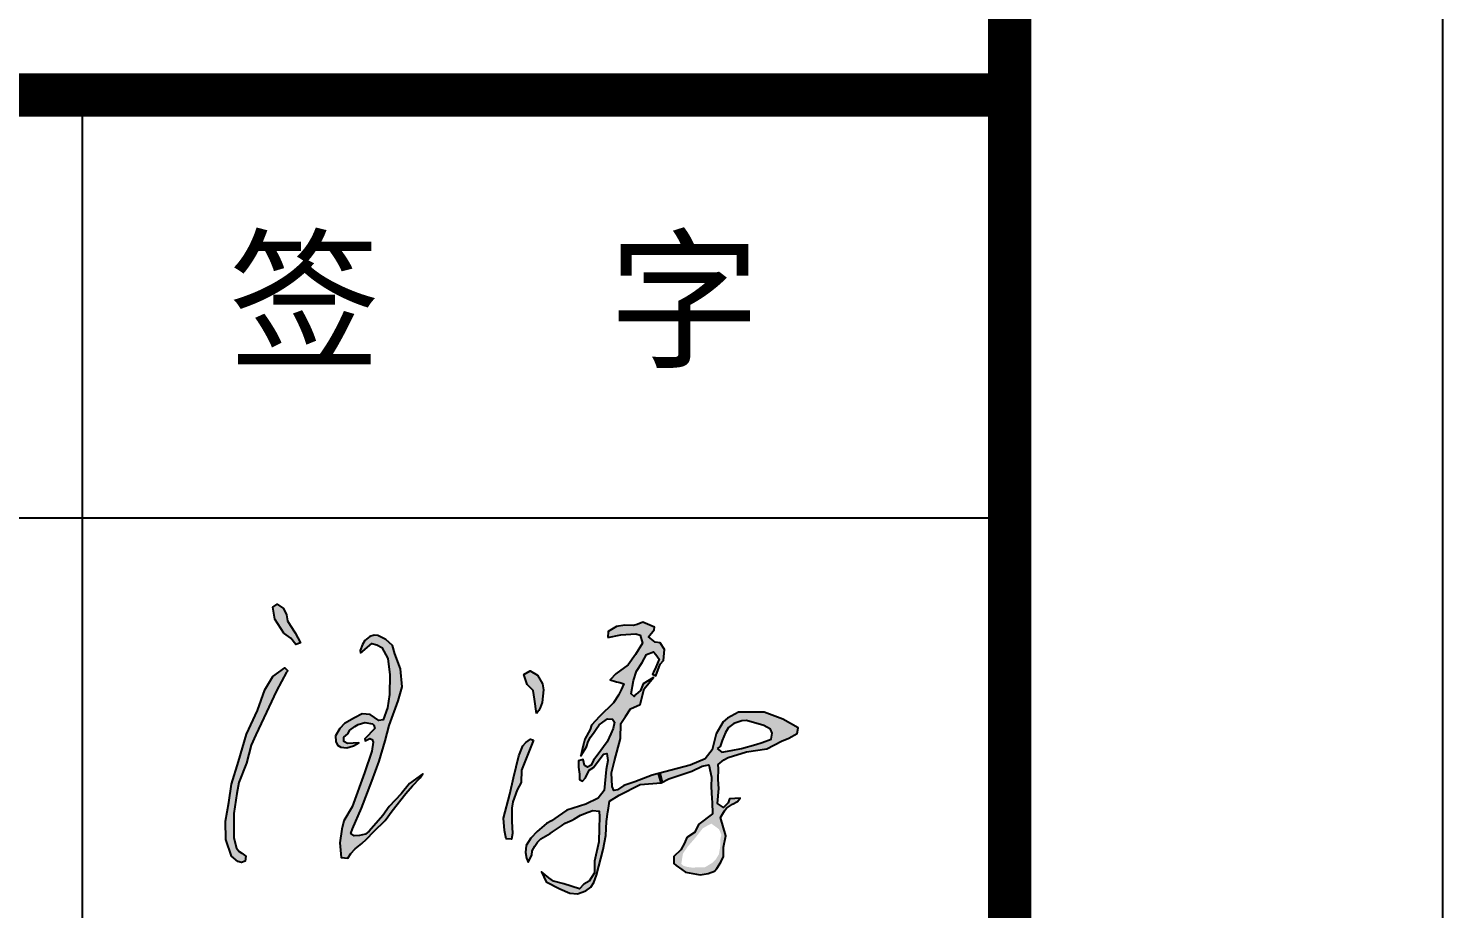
# Model space of a CAD drawing. Extents: x 1036631 to 1215829, y 649019 to 896649.
# Drawn here: x 1210603 to 1215829, y 697610 to 700863 of the extents above; entities that cross this region are included whole.
import ezdxf

# ---------------------------------------------------------------- set-up
doc = ezdxf.new("R2010")
doc.units = 0
doc.header["$LTSCALE"] = 1000
doc.header["$MEASUREMENT"] = 0
for name, color, linetype in [('PUB_TEXT', 7, 'Continuous'), ('PUB_TITLE', 4, 'Continuous'), ('图框', 7, 'Continuous')]:
    doc.layers.add(name, color=color, linetype=linetype)
doc.styles.add('STYLE-黑体', font='simhei.ttf')

msp = doc.modelspace()

# ---------------------------------------------------------------- hatches: boundary and pattern name
at = {"layer": 'PUB_TEXT'}
h = msp.add_hatch(color=4, dxfattribs=at)
h.paths.add_polyline_path([(1211520.3, 698414.8), (1211560.8, 698490.6), (1211550.9, 698500.6), (1211506.6, 698468.7), (1211476.1, 698419.1), (1211449.9, 698342.4), (1211408.3, 698255.5), (1211379.9, 698154.7), (1211353.8, 698070.8), (1211343.4, 698002.5), (1211331.8, 697933.3), (1211332.3, 697866.1), (1211353.6, 697804.4), (1211376.4, 697784.7), (1211390.5, 697780.6), (1211404.2, 697786.2), (1211406.2, 697804.9), (1211391.6, 697815.5), (1211374.6, 697825.7), (1211361.6, 697871.8), (1211362.3, 697962.1), (1211373, 698036.2), (1211380.7, 698076.5), (1211408.7, 698147.8), (1211426.7, 698215), (1211443, 698253), (1211472.7, 698315)])
h.paths.add_polyline_path([(1211570.7, 698658.1), (1211560.1, 698673.5), (1211556.1, 698696.2), (1211545.5, 698719.8), (1211522.8, 698735.2), (1211505.8, 698724.6), (1211513.1, 698680), (1211546.3, 698628.9), (1211573.1, 698609.5), (1211591, 698586.8), (1211608, 698592.5), (1211588.5, 698629.8)])
h = msp.add_hatch(color=4, dxfattribs=at)
h.paths.add_polyline_path([(1212786.4, 698030.1), (1212863.4, 698069.6), (1212940.8, 698075.6), (1212931.7, 698109.7), (1212908, 698103.4), (1212843.8, 698079.3), (1212802.7, 698066), (1212780.4, 698049), (1212766.2, 698047.2), (1212759.9, 698061.5), (1212757.2, 698112.3), (1212768.8, 698156.9), (1212790.3, 698238.9), (1212792.7, 698294.1), (1212809.6, 698320.2), (1212828.4, 698349.1), (1212863.8, 698365.2), (1212878.6, 698422.3), (1212913.2, 698464.5), (1212874.7, 698441.2), (1212865, 698416.5), (1212848.1, 698402), (1212841.9, 698394.1), (1212830.9, 698404.6), (1212839.3, 698453.9), (1212849.9, 698488.2), (1212871, 698519.4), (1212886.9, 698549.4), (1212912.4, 698559), (1212921.6, 698549.8), (1212933.5, 698532.6), (1212921.2, 698502.7), (1212912.4, 698484.2), (1212909.3, 698476.3), (1212921.2, 698470.6), (1212937.9, 698514.2), (1212950.3, 698526.9), (1212953.4, 698567.4), (1212937.7, 698592.8), (1212919.3, 698595.1), (1212894.8, 698615.1), (1212914.9, 698641.2), (1212916.5, 698650.1), (1212873.7, 698669.6), (1212852.5, 698660.2), (1212837.5, 698656.8), (1212806.8, 698657.9), (1212776.2, 698652.4), (1212745.6, 698634), (1212744.4, 698611.9), (1212791.7, 698622.1), (1212848, 698626), (1212863.4, 698620.9), (1212872.3, 698591.5), (1212846.7, 698549.3), (1212818.6, 698510.9), (1212773.8, 698477.7), (1212753.3, 698455.9), (1212775.6, 698448.1), (1212788.5, 698446.3), (1212802.7, 698441.4), (1212793.4, 698418.8), (1212783.6, 698398.8), (1212764.5, 698370.4), (1212713.6, 698320.1), (1212684.2, 698288.4), (1212678.9, 698272.2), (1212659.7, 698236.7), (1212655.3, 698222.2), (1212651.1, 698208.1), (1212644.9, 698175.3), (1212665, 698208.8), (1212671.7, 698227.7), (1212680, 698244.2), (1212693.4, 698262), (1212701.3, 698274.2), (1212712.4, 698289.2), (1212726.2, 698299.4), (1212742.3, 698311.6), (1212761.3, 698310.9), (1212768.8, 698299.8), (1212764.4, 698276.6), (1212755, 698256.1), (1212741.1, 698226.5), (1212704.1, 698176.5), (1212691.4, 698158.7), (1212682, 698141), (1212669.4, 698132.7), (1212657.9, 698139.4), (1212652.8, 698161.9), (1212636.2, 698156.5), (1212636.2, 698133.1), (1212639.7, 698107.7), (1212639.7, 698087.3), (1212650.7, 698081.8), (1212661.7, 698093.7), (1212675.7, 698121.7), (1212691.1, 698132.1), (1212716.1, 698165), (1212728, 698181), (1212740, 698183.5), (1212744, 698158), (1212738.5, 698124.1), (1212730.5, 698047.5), (1212708, 698018.6), (1212663.1, 697997.2), (1212592.4, 697974.3), (1212560.2, 697952.3), (1212536.3, 697935.3), (1212517.4, 697925.8), (1212482.6, 697895.1), (1212459.3, 697871.3), (1212442.9, 697843.6), (1212439.8, 697818.4), (1212443.6, 697797.7), (1212449.2, 697782.6), (1212463.7, 697807.8), (1212464.3, 697824.1), (1212474.4, 697841.1), (1212484.5, 697856.8), (1212497.1, 697868.8), (1212531.1, 697888.3), (1212539.3, 697893.9), (1212572.6, 697916.6), (1212586.5, 697926.6), (1212612.3, 697937.3), (1212620.5, 697942.4), (1212643.1, 697955.6), (1212671.5, 697966.9), (1212689.1, 697973.8), (1212711.8, 697970.7), (1212713, 697949.3), (1212711.8, 697907.8), (1212710.5, 697857.4), (1212695.4, 697786), (1212695.4, 697743), (1212675.7, 697712.6), (1212655.1, 697701), (1212639, 697684), (1212581.7, 697702.8), (1212543.2, 697712.6), (1212526.2, 697724.3), (1212498.5, 697746.6), (1212516.4, 697709.9), (1212566.2, 697683.4), (1212603.3, 697668.4), (1212631.6, 697664.9), (1212662.2, 697676.4), (1212681.6, 697690.5), (1212691.8, 697707.7), (1212702, 697734.7), (1212727.2, 697829.3), (1212736.6, 697880.8), (1212739.1, 697933), (1212744.1, 697968.8), (1212746, 697981.4), (1212749.8, 698007.7)])
h.paths.add_polyline_path([(1213054.4, 698118.8), (1213092.6, 698136.9), (1213116.7, 698141.9), (1213127.5, 698096.3), (1213126.1, 698061.7), (1213128.2, 698015.8), (1213129.7, 698003.8), (1213131.1, 697960.7), (1213080.8, 697922.9), (1213064.5, 697891.9), (1213036.3, 697872.9), (1213027.8, 697853.1), (1213013.7, 697828.4), (1212988.2, 697803), (1212988.2, 697777.6), (1212996.7, 697769.8), (1213017.9, 697755), (1213031.3, 697745.1), (1213085, 697736), (1213115.4, 697740.2), (1213138.7, 697748.7), (1213147.1, 697759.3), (1213162, 697782.5), (1213171.1, 697803.7), (1213171.1, 697837.6), (1213180.3, 697879.9), (1213159.8, 697947.6), (1213175.4, 697971.6), (1213183.1, 697981.5), (1213205, 697996.3), (1213223.4, 698006.9), (1213233.3, 698018.9), (1213194.2, 698016.3), (1213189, 698002), (1213171.2, 697983.8), (1213149.9, 697998.8), (1213154.8, 698054.9), (1213151.8, 698087.6), (1213153.3, 698126.8), (1213151.3, 698142.6), (1213172.6, 698161), (1213189, 698169.4), (1213256.9, 698189.9), (1213331, 698201.5), (1213386.3, 698229.1), (1213413.1, 698240.7), (1213444.3, 698257.6), (1213447, 698279), (1213390.8, 698311.1), (1213321.2, 698337), (1213255.2, 698336.1), (1213226.6, 698336.1), (1213186.5, 698314.7), (1213170.4, 698301.3), (1213144.5, 698256.8), (1213129.3, 698197.9), (1213103.5, 698164), (1213048.1, 698140.9), (1212937.2, 698111.2), (1212945.9, 698078.4), (1212968.9, 698090.7)])
h.paths.add_polyline_path([(1213148.1, 698202.2), (1213159.1, 698209.9), (1213166, 698231.7), (1213179.1, 698261.1), (1213190.4, 698280.4), (1213209.1, 698294.2), (1213239.1, 698304.8), (1213256, 698306), (1213320.1, 698287.1), (1213344.8, 698274.3), (1213351.7, 698259), (1213347.3, 698237.3), (1213314.6, 698224.4), (1213290.9, 698216.5), (1213238.5, 698201.7), (1213199.5, 698194.8), (1213164.9, 698188.4)], flags=16)
h.paths.add_polyline_path([(1213111.8, 697917), (1213126.8, 697924.8), (1213155.2, 697903.6), (1213163.5, 697883.6), (1213160.2, 697868.1), (1213160.2, 697844.7), (1213154.6, 697812), (1213144, 697794.2), (1213130.7, 697780.3), (1213102.3, 697763.1), (1213054, 697762.5), (1213037.8, 697764.7), (1213023.9, 697768.6), (1213015.6, 697776.4), (1213021.7, 697814.2), (1213040, 697840.9), (1213063.4, 697867.5), (1213095.1, 697907.5)], flags=16)
h.paths.add_polyline_path([(1212937.2, 698111.2), (1212931.7, 698109.7), (1212940.8, 698075.6), (1212945.9, 698078.4)], flags=17)
msp.add_hatch(color=4, dxfattribs=at).paths.add_polyline_path([(1211876.7, 698225.1), (1211872.2, 698192.5), (1211844.6, 698112.6), (1211799.3, 697986.8), (1211768.5, 697934.5), (1211760.6, 697903.7), (1211753.4, 697853.6), (1211759.2, 697799.2), (1211783.5, 697797), (1211795, 697814.9), (1211810.1, 697832.1), (1211835.2, 697851.5), (1211852.4, 697867.2), (1211878.9, 697895.9), (1211921.2, 697936.7), (1211947.7, 697971.8), (1211997.2, 698036.3), (1212022.3, 698064.2), (1212050.3, 698093.6), (1212061, 698108.6), (1212010.9, 698072.9), (1211980.3, 698034.2), (1211936, 697987.6), (1211912.7, 697954.3), (1211862.2, 697897.4), (1211848.8, 697885.8), (1211826, 697880.4), (1211806.3, 697879.6), (1211794.2, 697888.1), (1211800.5, 697905.5), (1211833.7, 697981.8), (1211872.6, 698081), (1211899.2, 698155.6), (1211920.7, 698230.2), (1211936.5, 698287.8), (1211969.5, 698377.9), (1211984.6, 698429.7), (1211977.7, 698496.1), (1211957.1, 698552.3), (1211948.1, 698582.4), (1211923.5, 698604.5), (1211893.8, 698620.1), (1211880.2, 698621.1), (1211864.7, 698615.6), (1211845.6, 698601), (1211837.5, 698587), (1211828.5, 698564.4), (1211829.8, 698555), (1211872.2, 698590.4), (1211890.4, 698585), (1211909.5, 698575.9), (1211931.2, 698534.9), (1211938.4, 698473.9), (1211937.8, 698401.9), (1211929.8, 698352.6), (1211913.6, 698308.3), (1211898, 698305.4), (1211865.5, 698328.4), (1211836, 698330.4), (1211807.4, 698315.5), (1211770.7, 698294.2), (1211754, 698276.1), (1211738, 698248.8), (1211738.7, 698228.2), (1211745.5, 698214.4), (1211757.9, 698207), (1211779.5, 698204.2), (1211804.4, 698211.9), (1211824.2, 698223.3), (1211782.7, 698220.5), (1211768.2, 698228.2), (1211768.5, 698244.2), (1211783.1, 698256.6), (1211790.9, 698270.1), (1211816.2, 698289.8), (1211846.2, 698298.1), (1211878.2, 698293.3), (1211882.7, 698276.1), (1211871.7, 698265.1), (1211856.8, 698248.8), (1211846.6, 698237.5), (1211848, 698230.7), (1211870.5, 698242)])
h = msp.add_hatch(color=4, dxfattribs=at)
h.paths.add_polyline_path([(1212458.9, 698237.1), (1212441.4, 698224.1), (1212429.4, 698211.6), (1212415.3, 698175.6), (1212395.8, 698094.2), (1212381.7, 698033.4), (1212359.1, 697944.4), (1212362.5, 697898.8), (1212368.7, 697868.9), (1212387.9, 697867.8), (1212391.8, 697888.6), (1212389, 697934.2), (1212389.4, 697981.9), (1212392.6, 698004.9), (1212408.5, 698050.1), (1212423.3, 698076.4), (1212424.5, 698122), (1212468.8, 698233.2)])
h.paths.add_polyline_path([(1212468, 698416.2), (1212472.7, 698384.9), (1212480.8, 698331.1), (1212489.6, 698343.2), (1212493.6, 698352), (1212501.6, 698372), (1212506.4, 698419.4), (1212503.2, 698441), (1212484, 698473.1), (1212457.5, 698489.1), (1212433.4, 698475.5), (1212446.2, 698438.6)])

# ---------------------------------------------------------------- linework, layer by layer
at = {"layer": 'PUB_TEXT', "color": 4}
for p, q in [((1212940.8, 698075.6), (1212931.7, 698109.7)), ((1212945.9, 698078.4), (1212937.2, 698111.2))]:
    msp.add_line(p, q, dxfattribs=at)
for points in [[(1211546.3, 698628.9), (1211513.1, 698680), (1211505.8, 698724.6), (1211522.8, 698735.2), (1211545.5, 698719.8), (1211556.1, 698696.2), (1211560.1, 698673.5), (1211570.7, 698658.1), (1211588.5, 698629.8), (1211608, 698592.5), (1211591, 698586.8), (1211573.1, 698609.5), (1211546.3, 698628.9)], [(1211829.8, 698555), (1211872.2, 698590.4), (1211890.4, 698585), (1211909.5, 698575.9), (1211931.2, 698534.9), (1211938.4, 698473.9), (1211937.8, 698401.9), (1211929.8, 698352.6), (1211913.6, 698308.3), (1211898, 698305.4), (1211865.5, 698328.4), (1211836, 698330.4), (1211807.4, 698315.5), (1211770.7, 698294.2), (1211754, 698276.1), (1211738, 698248.8), (1211738.7, 698228.2), (1211745.5, 698214.4), (1211757.9, 698207), (1211779.5, 698204.2), (1211804.4, 698211.9), (1211824.2, 698223.3), (1211782.7, 698220.5), (1211768.2, 698228.2), (1211768.5, 698244.2), (1211783.1, 698256.6), (1211790.9, 698270.1), (1211808.6, 698283.9), (1211821.7, 698291.3), (1211846.2, 698298.1), (1211874.6, 698293.8), (1211879.5, 698288.1), (1211882.7, 698276.1), (1211871.7, 698265.1), (1211856.8, 698248.8), (1211846.6, 698237.5), (1211848, 698230.7), (1211865, 698239.2), (1211872.8, 698235.7), (1211876.7, 698225.1), (1211872.2, 698192.5), (1211844.6, 698112.6), (1211799.3, 697986.8), (1211768.5, 697934.5), (1211760.6, 697903.7), (1211753.4, 697853.6), (1211759.2, 697799.2), (1211783.5, 697797), (1211795, 697814.9), (1211810.1, 697832.1), (1211835.2, 697851.5), (1211852.4, 697867.2), (1211878.9, 697895.9), (1211921.2, 697936.7), (1211947.7, 697971.8), (1211997.2, 698036.3), (1212022.3, 698064.2), (1212050.3, 698093.6), (1212061, 698108.6), (1212010.9, 698072.9), (1211980.3, 698034.2), (1211936, 697987.6), (1211912.7, 697954.3), (1211862.2, 697897.4), (1211848.8, 697885.8), (1211826, 697880.4), (1211806.3, 697879.6), (1211794.2, 697888.1), (1211800.5, 697905.5), (1211833.7, 697981.8), (1211872.6, 698081), (1211899.2, 698155.6), (1211920.7, 698230.2), (1211936.5, 698287.8), (1211969.5, 698377.9), (1211984.6, 698429.7), (1211977.7, 698496.1), (1211957.1, 698552.3), (1211948.1, 698582.4), (1211923.5, 698604.5), (1211893.8, 698620.1), (1211880.2, 698621.1), (1211864.7, 698615.6), (1211845.6, 698601), (1211837.5, 698587), (1211828.5, 698564.4), (1211828.5, 698564.4), (1211829.8, 698555)], [(1211557.3, 698483.9), (1211520.3, 698414.8), (1211472.7, 698315), (1211443, 698253), (1211426.7, 698215), (1211408.7, 698147.8), (1211380.7, 698076.5), (1211373, 698036.2), (1211362.3, 697962.1), (1211361.6, 697871.8), (1211372.3, 697833.7), (1211381.4, 697821.6), (1211391.6, 697815.5), (1211406.2, 697804.9), (1211406.2, 697804.9), (1211404.2, 697786.2), (1211390.5, 697780.6), (1211376.4, 697784.7), (1211353.6, 697804.4), (1211332.3, 697866.1), (1211331.8, 697933.3), (1211343.4, 698002.5), (1211353.8, 698070.8), (1211379.9, 698154.7), (1211408.3, 698255.5), (1211449.9, 698342.4), (1211476.1, 698419.1), (1211506.6, 698468.7), (1211550.9, 698500.6), (1211562.1, 698489.4), (1211557.3, 698483.9)], [(1212480.8, 698331.1), (1212472.7, 698384.9), (1212468, 698416.2), (1212446.2, 698438.6), (1212433.4, 698475.5), (1212457.5, 698489.1), (1212484, 698473.1), (1212503.2, 698441), (1212506.4, 698419.4), (1212501.6, 698372), (1212493.6, 698352), (1212489.6, 698343.2), (1212480.8, 698331.1)], [(1213148.1, 698202.2), (1213164.9, 698188.4), (1213199.5, 698194.8), (1213238.5, 698201.7), (1213290.9, 698216.5), (1213314.6, 698224.4), (1213347.3, 698237.3), (1213351.7, 698259), (1213344.8, 698274.3), (1213320.1, 698287.1), (1213256, 698306), (1213239.1, 698304.8), (1213209.1, 698294.2), (1213190.4, 698280.4), (1213179.1, 698261.1), (1213166, 698231.7), (1213159.1, 698209.9), (1213148.1, 698202.2)], [(1212468.8, 698233.2), (1212424.5, 698122), (1212423.3, 698076.4), (1212408.5, 698050.1), (1212392.6, 698004.9), (1212389.4, 697981.9), (1212389, 697934.2), (1212391.8, 697888.6), (1212387.9, 697867.8), (1212387.9, 697867.8), (1212368.7, 697868.9), (1212362.5, 697898.8), (1212359.1, 697944.4), (1212381.7, 698033.4), (1212395.8, 698094.2), (1212415.3, 698175.6), (1212429.4, 698211.6), (1212441.4, 698224.1), (1212458.9, 698237.1), (1212468.8, 698233.2)]]:
    msp.add_lwpolyline(points, dxfattribs=at)
msp.add_lwpolyline([(1212744.4, 698611.9), (1212791.7, 698622.1), (1212848, 698626), (1212863.4, 698620.9), (1212872.3, 698591.5), (1212846.7, 698549.3), (1212818.6, 698510.9), (1212773.8, 698477.7), (1212773.8, 698477.7), (1212753.3, 698455.9), (1212775.6, 698448.1), (1212788.5, 698446.3), (1212802.7, 698441.4), (1212793.4, 698418.8), (1212783.6, 698398.8), (1212764.5, 698370.4), (1212713.6, 698320.1), (1212684.2, 698288.4), (1212678.9, 698272.2), (1212659.7, 698236.7), (1212655.3, 698222.2), (1212651.1, 698208.1), (1212644.9, 698175.3), (1212665, 698208.8), (1212671.7, 698227.7), (1212680, 698244.2), (1212693.4, 698262), (1212701.3, 698274.2), (1212712.4, 698289.2), (1212726.2, 698299.4), (1212742.3, 698311.6), (1212761.3, 698310.9), (1212768.8, 698299.8), (1212764.4, 698276.6), (1212755, 698256.1), (1212741.1, 698226.5), (1212704.1, 698176.5), (1212691.4, 698158.7), (1212682, 698141), (1212669.4, 698132.7), (1212657.9, 698139.4), (1212652.8, 698161.9), (1212636.2, 698156.5), (1212636.2, 698133.1), (1212639.7, 698107.7), (1212639.7, 698087.3), (1212650.7, 698081.8), (1212661.7, 698093.7), (1212675.7, 698121.7), (1212691.1, 698132.1), (1212716.1, 698165), (1212728, 698181), (1212740, 698183.5), (1212744, 698158), (1212738.5, 698124.1), (1212730.5, 698047.5), (1212708, 698018.6), (1212663.1, 697997.2), (1212592.4, 697974.3), (1212560.2, 697952.3), (1212536.3, 697935.3), (1212517.4, 697925.8), (1212482.6, 697895.1), (1212459.3, 697871.3), (1212442.9, 697843.6), (1212439.8, 697818.4), (1212443.6, 697797.7), (1212449.2, 697782.6), (1212449.2, 697782.6), (1212463.7, 697807.8), (1212464.3, 697824.1), (1212474.4, 697841.1), (1212484.5, 697856.8), (1212497.1, 697868.8), (1212531.1, 697888.3), (1212539.3, 697893.9), (1212572.6, 697916.6), (1212586.5, 697926.6), (1212612.3, 697937.3), (1212620.5, 697942.4), (1212643.1, 697955.6), (1212671.5, 697966.9), (1212689.1, 697973.8), (1212711.8, 697970.7), (1212713, 697949.3), (1212711.8, 697907.8), (1212710.5, 697857.4), (1212695.4, 697786), (1212695.4, 697743), (1212675.7, 697712.6), (1212655.1, 697701), (1212639, 697684), (1212581.7, 697702.8), (1212543.2, 697712.6), (1212526.2, 697724.3), (1212498.5, 697746.6), (1212498.5, 697746.6), (1212516.4, 697709.9), (1212566.2, 697683.4), (1212603.3, 697668.4), (1212631.6, 697664.9), (1212662.2, 697676.4), (1212681.6, 697690.5), (1212691.8, 697707.7), (1212702, 697734.7), (1212727.2, 697829.3), (1212736.6, 697880.8), (1212739.1, 697933), (1212744.1, 697968.8), (1212746, 697981.4), (1212749.8, 698007.7), (1212786.4, 698030.1), (1212863.4, 698069.6), (1212940.8, 698075.6), (1212968.9, 698090.7), (1213054.4, 698118.8), (1213092.6, 698136.9), (1213116.7, 698141.9), (1213127.5, 698096.3), (1213126.1, 698061.7), (1213128.2, 698015.8), (1213129.7, 698003.8), (1213131.1, 697960.7), (1213080.8, 697922.9), (1213064.5, 697891.9), (1213036.3, 697872.9), (1213027.8, 697853.1), (1213013.7, 697828.4), (1212988.2, 697803), (1212988.2, 697777.6), (1212996.7, 697769.8), (1213017.9, 697755), (1213031.3, 697745.1), (1213085, 697736), (1213115.4, 697740.2), (1213138.7, 697748.7), (1213147.1, 697759.3), (1213162, 697782.5), (1213171.1, 697803.7), (1213171.1, 697837.6), (1213180.3, 697879.9), (1213159.8, 697947.6), (1213175.4, 697971.6), (1213183.1, 697981.5), (1213205, 697996.3), (1213223.4, 698006.9), (1213233.3, 698018.9), (1213194.2, 698016.3), (1213189, 698002), (1213171.2, 697983.8), (1213149.9, 697998.8), (1213154.8, 698054.9), (1213151.8, 698087.6), (1213153.3, 698126.8), (1213151.3, 698142.6), (1213172.6, 698161), (1213189, 698169.4), (1213256.9, 698189.9), (1213331, 698201.5), (1213386.3, 698229.1), (1213413.1, 698240.7), (1213444.3, 698257.6), (1213447, 698279), (1213390.8, 698311.1), (1213390.8, 698311.1), (1213321.2, 698337), (1213255.2, 698336.1), (1213226.6, 698336.1), (1213186.5, 698314.7), (1213170.4, 698301.3), (1213144.5, 698256.8), (1213129.3, 698197.9), (1213129.3, 698197.9), (1213103.5, 698164), (1213048.1, 698140.9), (1212908, 698103.4), (1212843.8, 698079.3), (1212802.7, 698066), (1212780.4, 698049), (1212766.2, 698047.2), (1212759.9, 698061.5), (1212757.2, 698112.3), (1212768.8, 698156.9), (1212790.3, 698238.9), (1212792.7, 698294.1), (1212809.6, 698320.2), (1212828.4, 698349.1), (1212863.8, 698365.2), (1212878.6, 698422.3), (1212913.2, 698464.5), (1212874.7, 698441.2), (1212865, 698416.5), (1212848.1, 698402), (1212841.9, 698394.1), (1212830.9, 698404.6), (1212839.3, 698453.9), (1212849.9, 698488.2), (1212871, 698519.4), (1212886.9, 698549.4), (1212912.4, 698559), (1212921.6, 698549.8), (1212933.5, 698532.6), (1212921.2, 698502.7), (1212912.4, 698484.2), (1212909.3, 698476.3), (1212921.2, 698470.6), (1212937.9, 698514.2), (1212950.3, 698526.9), (1212953.4, 698567.4), (1212937.7, 698592.8), (1212919.3, 698595.1), (1212894.8, 698615.1), (1212914.9, 698641.2), (1212916.5, 698650.1), (1212873.7, 698669.6), (1212852.5, 698660.2), (1212837.5, 698656.8), (1212806.8, 698657.9), (1212776.2, 698652.4), (1212745.6, 698634), (1212744.4, 698611.9)], close=True, dxfattribs=at)
at = {"layer": 'PUB_TITLE'}
msp.add_lwpolyline([(1096949.1, 649018.7), (1215829.1, 649018.7), (1215829.1, 716218.7), (1096949.1, 716218.7)], close=True, dxfattribs=at)
at = {"layer": 'PUB_TITLE', "const_width": 160}
msp.add_lwpolyline([(1100949.1, 650618.7), (1214229.1, 650618.7), (1214229.1, 714618.7), (1100949.1, 714618.7)], close=True, dxfattribs=at)
at = {"layer": '图框', "color": 0}
msp.add_line((1205109.1, 699054.7), (1214193.9, 699054.7), dxfattribs=at)
msp.add_line((1205109.1, 699054.7), (1214193.9, 699054.7), dxfattribs=at)
at = {"layer": '图框', "color": 4, "const_width": 157.7}
msp.add_lwpolyline([(1205109.1, 714618.7), (1214229.1, 714618.7), (1214229.1, 650618.7), (1205109.1, 650618.7)], close=True, dxfattribs=at)
at = {"layer": '图框', "color": 0}
for const_width in [159.4, 159.4, 159.4, 159.4, 64.5]:
    msp.add_lwpolyline([(1205109.1, 700616.4), (1214194.1, 700616.4)], dxfattribs=dict(at, const_width=const_width))
msp.add_lwpolyline([(1210803.4, 689996.7), (1210803.4, 700616.4)], dxfattribs=at)

# ---------------------------------------------------------------- texts
at = {"layer": '图框', "color": 0, "style": 'STYLE-黑体'}
msp.add_text('签   字', height=412.3, dxfattribs=at).set_placement((1211342.1, 699651.8))

doc.saveas('drawing.dxf')
